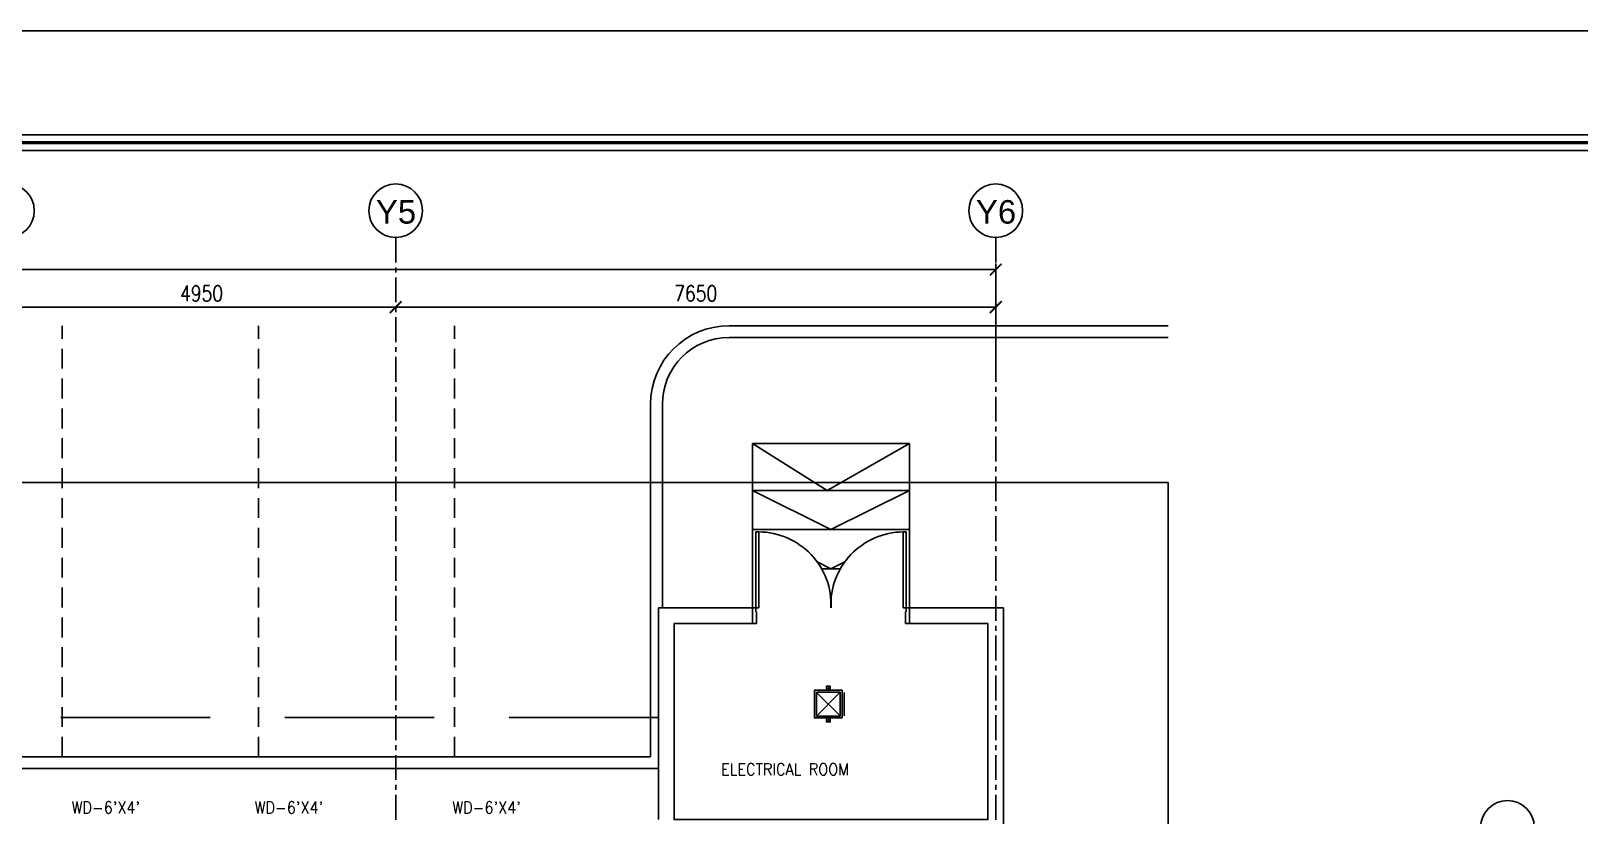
# Model space of a CAD drawing. Header units: millimetres. Extents: x -1288794 to 2153086, y -2701644 to -1335282.
# Drawn here: x 981063 to 1000800, y -1473812 to -1463806 of the extents above; entities that cross this region are included whole.
import ezdxf
from ezdxf.enums import TextEntityAlignment as Align

# ---------------------------------------------------------------- set-up
doc = ezdxf.new("R2010")
doc.units = ezdxf.units.MM
doc.header["$LTSCALE"] = 100
doc.header["$PDMODE"] = 34
for name, pattern in [('CENTER', [50.8, 31.75, -6.35, 6.35, -6.35]), ('DASHED', [19.05, 12.7, -6.35]), ('DASHED2', [9.525, 6.35, -3.175]), ('HIDDEN', [9.525, 6.35, -3.175])]:
    doc.linetypes.add(name, pattern=pattern)
for name, color, linetype in [('A-ANNO-DIMS', 1, 'Continuous'), ('A-ANNO-SYMB', 33, 'Continuous'), ('A-ANNO-TEXT', 8, 'Continuous'), ('A-AREA', 8, 'CENTER'), ('A-CAR', 8, 'Continuous'), ('A-DOOR', 4, 'Continuous'), ('A-FLOR-OVHD', 4, 'DASHED2'), ('A-GRID', 253, 'CENTER'), ('A-WALL-FULL', 8, 'Continuous'), ('L-WALK', 8, 'Continuous'), ('LOGO LINE', 7, 'Continuous'), ('LOGO1LINE', 7, 'Continuous'), ('RET', 1, 'Continuous'), ('sduct', 5, 'Continuous'), ('SUPPORT', 30, 'Continuous')]:
    doc.layers.add(name, color=color, linetype=linetype)
doc.styles.add('ROMANS', font='romans.shx', dxfattribs={"width": 0.8})
doc.styles.add('SANSSERIF', font='sas_____.pfb')
doc.dimstyles.new('100 of DIM2', dxfattribs={"dimscale": 0, "dimtxt": 200, "dimasz": 150, "dimexe": 75, "dimexo": 200, "dimgap": 75, "dimtad": 1, "dimdec": 0, "dimrnd": 5, "dimzin": 0, "dimdsep": 46, "dimtxsty": 'ROMANS', "dimblk": 'ARCHTICK', "dimcen": 100, "dimclrd": 94, "dimclre": 94, "dimclrt": 2, "dimadec": 0, "dimazin": 0, "dimtfac": 1, "dimtdec": 0, "dimtofl": 0, "dimtmove": 2, "dimatfit": 3, "dimldrblk": 'OPEN90', "dimfxl": 75, "dimtolj": 1, "dimtzin": 0, "dimarcsym": 0})

# ---------------------------------------------------------------- blocks, each defined once
blk = doc.blocks.new('_ArchTick')
at = {"color": 0, "linetype": 'ByBlock', "const_width": 0.15}
blk.add_lwpolyline([(-0.5, -0.5), (0.5, 0.5)], dxfattribs=at)
blk = doc.blocks.new('*D564')
at = {"layer": 'A-ANNO-DIMS', "color": 94, "lineweight": -2, "ltscale": 3, "transparency": 16777216}
for p, q in [((985713, -1467131), (985713, -1467256)), ((993363, -1467131), (993363, -1467256)), ((985713, -1467331), (993363, -1467331))]:
    blk.add_line(p, q, dxfattribs=at)
at = {"layer": 'Defpoints', "color": 0, "ltscale": 3, "transparency": 16777216}
for p in [(985713, -1467331), (993363, -1467331), (993363, -1467331)]:
    blk.add_point(p, dxfattribs=at)
at = {"layer": 'A-ANNO-DIMS', "color": 94, "lineweight": -2, "ltscale": 3, "transparency": 16777216, "xscale": 150, "yscale": 150, "zscale": 150, "rotation": 180}
blk.add_blockref('_ArchTick', (985713, -1467331), dxfattribs=at)
at = {"layer": 'A-ANNO-DIMS', "color": 94, "lineweight": -2, "ltscale": 3, "transparency": 16777216, "xscale": 150, "yscale": 150, "zscale": 150}
blk.add_blockref('_ArchTick', (993363, -1467331), dxfattribs=at)
at = {"layer": 'A-ANNO-DIMS', "color": 2, "ltscale": 3, "transparency": 16777216, "insert": (989538, -1467156), "char_height": 200, "attachment_point": 5, "style": 'ROMANS'}
blk.add_mtext('\\A1;7650', dxfattribs=at)
blk = doc.blocks.new('_Open90')
at = {"color": 0, "linetype": 'ByBlock', "lineweight": -2}
for p, q in [((0, 0), (-1, 0)), ((-0.5, 0.5), (0, 0)), ((0, 0), (-0.5, -0.5))]:
    blk.add_line(p, q, dxfattribs=at)
blk = doc.blocks.new('*D567')
at = {"layer": 'A-ANNO-DIMS', "color": 94, "lineweight": -2, "ltscale": 3, "transparency": 16777216}
for p, q in [((980763, -1467131), (980763, -1467256)), ((985713, -1467131), (985713, -1467256)), ((980763, -1467331), (985713, -1467331))]:
    blk.add_line(p, q, dxfattribs=at)
at = {"layer": 'Defpoints', "color": 0, "ltscale": 3, "transparency": 16777216}
for p in [(980763, -1467331), (985713, -1467331), (985713, -1467331)]:
    blk.add_point(p, dxfattribs=at)
at = {"layer": 'A-ANNO-DIMS', "color": 94, "lineweight": -2, "ltscale": 3, "transparency": 16777216, "xscale": 150, "yscale": 150, "zscale": 150, "rotation": 180}
blk.add_blockref('_ArchTick', (980763, -1467331), dxfattribs=at)
at = {"layer": 'A-ANNO-DIMS', "color": 94, "lineweight": -2, "ltscale": 3, "transparency": 16777216, "xscale": 150, "yscale": 150, "zscale": 150}
blk.add_blockref('_ArchTick', (985713, -1467331), dxfattribs=at)
at = {"layer": 'A-ANNO-DIMS', "color": 2, "ltscale": 3, "transparency": 16777216, "insert": (983238, -1467156), "char_height": 200, "attachment_point": 5, "style": 'ROMANS'}
blk.add_mtext('\\A1;4950', dxfattribs=at)
blk = doc.blocks.new('*D568')
at = {"layer": 'A-ANNO-DIMS', "color": 94, "lineweight": -2, "ltscale": 3, "transparency": 16777216}
for p, q in [((967863, -1468002), (967863, -1466776)), ((967863, -1466851), (993363, -1466851)), ((993363, -1468002), (993363, -1466776))]:
    blk.add_line(p, q, dxfattribs=at)
at = {"layer": 'Defpoints', "color": 0, "ltscale": 3, "transparency": 16777216}
for p in [(993363, -1466851), (967863, -1468202), (993363, -1468202)]:
    blk.add_point(p, dxfattribs=at)
at = {"layer": 'A-ANNO-DIMS', "color": 94, "lineweight": -2, "ltscale": 3, "transparency": 16777216, "xscale": 150, "yscale": 150, "zscale": 150, "rotation": 180}
blk.add_blockref('_ArchTick', (967863, -1466851), dxfattribs=at)
at = {"layer": 'A-ANNO-DIMS', "color": 94, "lineweight": -2, "ltscale": 3, "transparency": 16777216, "xscale": 150, "yscale": 150, "zscale": 150}
blk.add_blockref('_ArchTick', (993363, -1466851), dxfattribs=at)
at = {"layer": 'A-ANNO-DIMS', "color": 2, "ltscale": 3, "transparency": 16777216, "insert": (980613, -1466676), "char_height": 200, "attachment_point": 5, "style": 'ROMANS'}
blk.add_mtext('\\A1;25500', dxfattribs=at)
blk = doc.blocks.new('D-200-DOUBLE')
for p, q in [((40, 200), (40, 1170)), ((40, 1170), (80, 1170)), ((80, 200), (80, 1170)), ((1920, 200), (1920, 1170)), ((1920, 1170), (1960, 1170)), ((1960, 200), (1960, 1170)), ((80, 200), (0, 200)), ((0, 200), (0, 0)), ((40, 200), (40, 148)), ((1920, 200), (1960, 200)), ((2000, 200), (1960, 200)), ((1960, 200), (1960, 148)), ((2000, 200), (2000, 0)), ((50, 0), (0, 0)), ((40, 148), (50, 148)), ((50, 148), (50, 0)), ((1950, 148), (1950, 0)), ((1960, 148), (1950, 148)), ((2000, 0), (1950, 0))]:
    blk.add_line(p, q)
at = {"linetype": 'Continuous'}
for centre, start, end in [((73, 242), 357.4314, 89.5378), ((1927, 242), 90.4622, 182.5686)]:
    blk.add_arc(centre, 928, start, end, dxfattribs=at)
blk = doc.blocks.new('A$C36FC6C1E')
at = {"layer": 'RET', "color": 0, "linetype": 'HIDDEN', "ltscale": 0.8}
blk.add_line((377.4, 377.4), (77.4, 77.4), dxfattribs=at)
blk.add_lwpolyline([(379.8, 379.8), (379.8, 75), (75, 75), (75, 379.8)], close=True, dxfattribs=at)
at = {"layer": 'sduct'}
blk.add_lwpolyline([(404.8, 404.8), (404.8, 50), (50, 50), (50, 404.8)], close=True, dxfattribs=at)
blk.add_lwpolyline([(427.4, 377.4), (427.4, 77.4)], dxfattribs=at)
at = {"layer": 'SUPPORT', "ltscale": 0.5}
for points in [[(202.4, 404.8), (252.4, 404.8), (252.4, 454.8), (202.4, 454.8)], [(202.4, 50), (252.4, 50), (252.4, 0), (202.4, 0)]]:
    blk.add_lwpolyline(points, close=True, dxfattribs=at)
for centre in [(227.4, 429.8), (227.4, 25)]:
    blk.add_circle(centre, 6, dxfattribs=at)

msp = doc.modelspace()

# ---------------------------------------------------------------- linework, layer by layer
at = {"layer": 'A-ANNO-SYMB', "ltscale": 3}
for centre in [(980762.5, -1466100.5), (985712.5, -1466100.5), (993362.5, -1466100.5), (999887.1, -1473968.6)]:
    msp.add_circle(centre, 342.2, dxfattribs=at)
at = {"layer": 'A-AREA', "ltscale": 15}
for p in [(963462.5, -1469568.6), (995562.5, -1512568.6)]:
    msp.add_line(p, (995562.5, -1469568.6), dxfattribs=at)
at = {"layer": 'A-CAR', "ltscale": 3}
for p, q in [((990262.5, -1471168.6), (990262.5, -1469068.6)), ((990262.5, -1469068.6), (992262.5, -1469068.6)), ((991211.7, -1469668.6), (990262.5, -1469068.6)), ((992262.5, -1469068.6), (991211.7, -1469668.6)), ((992262.5, -1471168.6), (992262.5, -1469068.6)), ((990262.5, -1469668.6), (992262.5, -1469668.6)), ((991262.5, -1470168.6), (990262.5, -1469668.6)), ((992262.5, -1469668.6), (991262.5, -1470168.6)), ((990262.5, -1470168.6), (992262.5, -1470168.6)), ((991262.5, -1470668.6), (991085.2, -1470579.9)), ((991439.9, -1470579.9), (991262.5, -1470668.6)), ((991142.4, -1470668.6), (991382.7, -1470668.6))]:
    msp.add_line(p, q, dxfattribs=at)
at = {"layer": 'A-FLOR-OVHD', "ltscale": 3}
msp.add_lwpolyline([(989062.5, -1472568.6), (980662.5, -1472568.6), (980662.5, -1473868.6), (979362.5, -1473868.6), (979362.5, -1472568.6), (975062.5, -1472568.6), (975062.5, -1472968.6), (973362.5, -1472968.6), (973362.5, -1472568.6), (966462.5, -1472568.6), (966462.5, -1482218.6), (965462.5, -1482218.6), (965462.5, -1486718.6)], dxfattribs=at)
at = {"layer": 'A-GRID', "ltscale": 0.1}
for p, q in [((985712.5, -1466442.6), (985712.5, -1514577)), ((993362.5, -1466442.6), (993362.5, -1514577))]:
    msp.add_line(p, q, dxfattribs=at)
at = {"layer": 'A-WALL-FULL', "ltscale": 3}
for p, q in [((990262.5, -1471168.6), (989062.5, -1471168.6)), ((989062.5, -1471168.6), (989062.5, -1473868.6)), ((990262.5, -1471368.6), (990262.5, -1471168.6)), ((992262.5, -1471168.6), (993462.5, -1471168.6)), ((992262.5, -1471368.6), (992262.5, -1471168.6)), ((993462.5, -1471168.6), (993462.5, -1474068.6)), ((989262.5, -1471368.6), (990262.5, -1471368.6)), ((992262.5, -1471368.6), (993262.5, -1471368.6))]:
    msp.add_line(p, q, dxfattribs=at)
msp.add_lwpolyline([(989262.5, -1471368.6), (989262.5, -1473868.6), (993262.5, -1473868.6), (993262.5, -1473868.6), (993262.5, -1471368.6)], dxfattribs=at)
at = {"layer": 'L-WALK', "linetype": 'DASHED', "ltscale": 0.2}
for p, q in [((981462.5, -1473068.6), (981462.5, -1467568.6)), ((983962.5, -1473068.6), (983962.5, -1467568.6)), ((986462.5, -1473068.6), (986462.5, -1467568.6))]:
    msp.add_line(p, q, dxfattribs=at)
at = {"layer": 'L-WALK', "ltscale": 15}
for p, q in [((989962.5, -1467568.6), (995562.5, -1467568.6)), ((989962.5, -1467718.6), (995562.5, -1467718.6))]:
    msp.add_line(p, q, dxfattribs=at)
at = {"layer": 'L-WALK', "ltscale": 3}
for p, q in [((988962.5, -1473068.6), (988962.5, -1468568.6)), ((989112.5, -1471168.6), (989112.5, -1468568.6)), ((966462.5, -1473068.6), (988962.5, -1473068.6)), ((966312.5, -1473218.6), (989062.5, -1473218.6))]:
    msp.add_line(p, q, dxfattribs=at)
at = {"layer": 'L-WALK', "ltscale": 15}
for radius in [1000, 850]:
    msp.add_arc((989962.5, -1468568.6), radius, 90, 180, dxfattribs=at)
at = {"layer": 'LOGO LINE'}
msp.add_lwpolyline([(1021998.7, -1519493.9), (943240.7, -1519493.9), (943240.7, -1463806.4), (1021998.7, -1463806.4)], close=True, dxfattribs=at)
at = {"layer": 'LOGO1LINE'}
for points in [[(1020672.8, -1518168), (944566.6, -1518168), (944566.6, -1465132.3), (1020672.8, -1465132.3)], [(1010364.1, -1517969.1), (944765.5, -1517969.1), (944765.5, -1465331.1), (1010364.1, -1465331.1)]]:
    msp.add_lwpolyline(points, close=True, dxfattribs=at)
at = {"layer": 'LOGO1LINE', "const_width": 39.8}
msp.add_lwpolyline([(1020573.4, -1518068.5), (944666, -1518068.5), (944666, -1465231.7), (1020573.4, -1465231.7)], close=True, dxfattribs=at)
at = {"layer": 'RET', "color": 0, "linetype": 'HIDDEN', "ltscale": 0.8}
msp.add_line((991381.2, -1472243.5), (991076.4, -1472548.3), dxfattribs=at)

# ---------------------------------------------------------------- block references
at = {"layer": 'A-DOOR', "ltscale": 3, "xscale": -1}
msp.add_blockref('D-200-DOUBLE', (992262.5, -1471368.6), dxfattribs=at)
at = {"layer": 'RET', "color": 0, "xscale": -1, "rotation": 180}
msp.add_blockref('A$C36FC6C1E', (991001.4, -1472168.5), dxfattribs=at)

# ---------------------------------------------------------------- texts
at = {"layer": 'A-ANNO-TEXT', "style": 'SANSSERIF'}
for s, p in [('Y5', (985717.1, -1466265)), ('Y6', (993367.1, -1466265))]:
    msp.add_text(s, height=300, dxfattribs=at).set_placement(p, align=Align.CENTER)
at = {"layer": 'A-ANNO-TEXT', "style": 'ROMANS', "width": 0.9}
for s, p in [('ELECTRICAL ROOM', (989861.4, -1473302.9)), ("WD-6'X4'", (981579.6, -1473790.5)), ("WD-6'X4'", (983913.2, -1473790.5)), ("WD-6'X4'", (986433.8, -1473790.5))]:
    msp.add_text(s, height=150, dxfattribs=at).set_placement(p)

# ---------------------------------------------------------------- dimensions: what is measured, and where the dimension line sits
at = {"layer": 'A-ANNO-DIMS', "ltscale": 3}
for base, p1, p2, picture, middle in [((993362.5, -1466851.3), (967862.5, -1468201.9), (993362.5, -1468201.9), '*D568', (980612.5, -1466676.3)), ((985712.5, -1467331.4), (980762.5, -1467331.4), (985712.5, -1467331.4), '*D567', (983237.5, -1467156.4)), ((993362.5, -1467331.4), (985712.5, -1467331.4), (993362.5, -1467331.4), '*D564', (989537.5, -1467156.4))]:
    dim = msp.add_linear_dim(base=base, p1=p1, p2=p2, dimstyle='100 of DIM2', override={"dimscale": 1}, dxfattribs=at)
    dim.commit()
    dim.dimension.update_dxf_attribs({"geometry": picture, "text_midpoint": middle})

doc.saveas('drawing.dxf')
